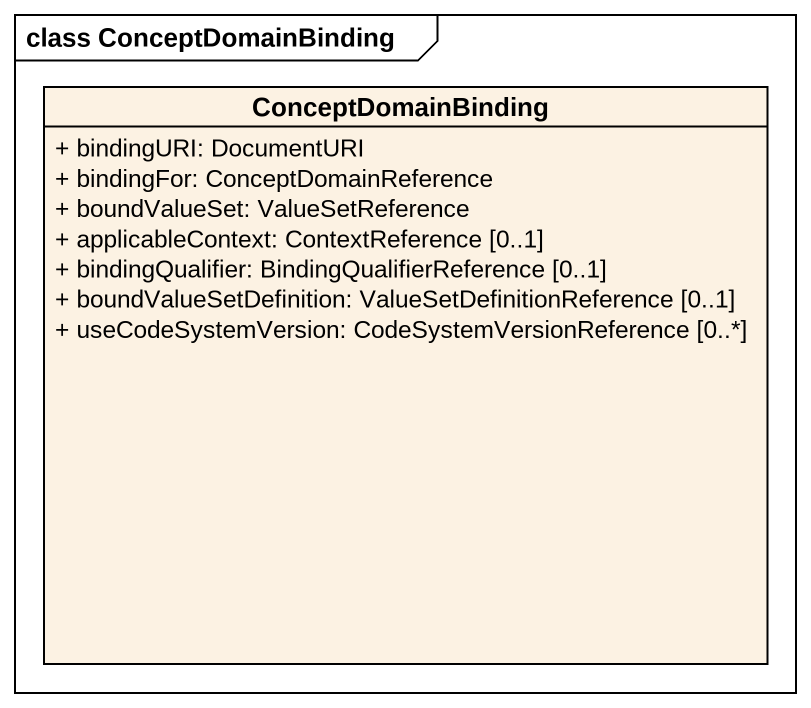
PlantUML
@startuml
mainframe class ConceptDomainBinding
hide circle
hide empty members
skinparam classAttributeIconSize 0
class ConceptDomainBinding {
  + bindingURI: DocumentURI
  + bindingFor: ConceptDomainReference
  + boundValueSet: ValueSetReference
  + applicableContext: ContextReference [0..1]
  + bindingQualifier: BindingQualifierReference [0..1]
  + boundValueSetDefinition: ValueSetDefinitionReference [0..1]
  + useCodeSystemVersion: CodeSystemVersionReference [0..*]
}
@enduml
